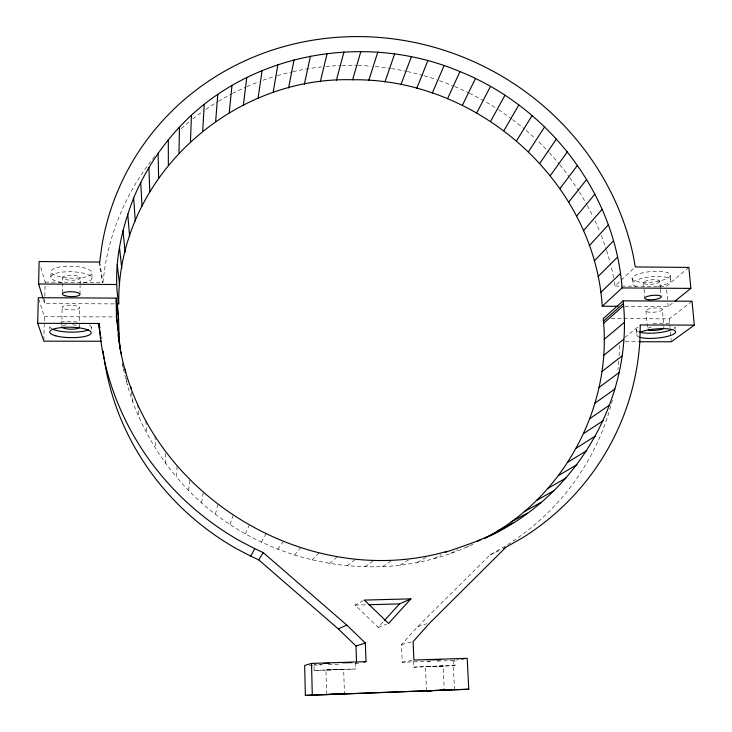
<?xml version="1.0" encoding="UTF-8"?>
<svg xmlns="http://www.w3.org/2000/svg" width="732" height="732" viewBox="0 0 732 732"><rect width="100%" height="100%" fill="white"/><g stroke="black" fill="none" stroke-linecap="round" stroke-linejoin="round"><path stroke-width="0.55" stroke-dasharray="3.66 2.75" d="M91.253 329.455L91.28 327.241M91.948 278.169L92.022 272.725M79.44 327.067L79.751 307.696M79.962 294.337L80.099 285.581M80.108 284.483L80.218 277.922M61.799 325.667L62.138 307.403M62.412 292.91L62.705 277.556M49.794 328.869L49.84 326.637M50.883 277.309L50.993 271.837M43.865 340.06L44.378 316.691L38.631 298.757M114.183 303.89L44.67 303.56L45.146 282.076L40.397 265.853M472.936 544.187C373.832 592.078 246.483 561.27 176.668 477.191L177.034 465.854M619.126 355.642L619.482 344.937M188.682 490.358L189.652 479.661M45.146 282.076L102.901 282.479L105.097 265.99A260.775 248.496 26.5 0 1 155.193 155.834M201.639 502.674L203.249 492.59M215.464 514.084L217.761 504.549M230.077 524.505L233.105 515.493M245.403 533.884L249.191 525.338M261.351 542.174L265.926 534.04M277.831 549.32L283.22 541.543M294.456 555.185L300.669 547.701M430.48 661.316L402.234 662.25L401.529 644.627L417.752 626.61L490.083 554.838L505.821 545.816A261.47 249.887 27.3 0 0 612.327 400.258M363.429 600.588L355.102 605.099L378.179 627.351L383.513 621.486M312.006 560.044L319.088 552.806M614.276 281.93L614.999 286.047L634.488 267.702M329.519 563.567L337.452 556.512M688.867 267.418L666.367 286.404L614.999 286.047M624.771 337.534L640.308 324.971M624.982 306.333L668.17 306.543L672.534 303.048M347.169 565.836L355.972 558.909M623.719 318.685L669.277 318.841L692.051 301.218M364.875 566.852L374.537 559.989M382.534 566.614L393.047 559.751M400.047 565.131L410.451 558.781M417.313 562.414L428.549 555.917M434.25 558.479L441.231 554.6M450.766 553.374L457.628 549.65M466.769 547.124L468.7 546.09M490.083 554.838L501.786 549.339M378.179 627.351L386.514 624.222M417.752 626.61L427.003 623.655M401.529 644.627L413.123 641.571M358.662 663.284L352.055 663.906M413.333 661.106L413.589 667.127L455.011 665.571L454.718 659.55M426.509 690.898L425.457 666.678L434.259 666.166L443.125 666.019L444.251 690.249M443.125 666.019L425.457 666.678M402.234 662.25L413.891 660.063M455.011 665.571L413.589 667.127M437.26 661.097L453.081 660.575L458.507 659.706M314.001 670.384L355.587 668.984L314.165 670.494L313.845 664.281M326.618 694.494L325.96 669.981L335.86 669.46L343.692 669.387L344.424 693.854M343.692 669.387L326.014 670.027M309.188 665.315L312.573 665.205M313.699 665.168L321.595 664.903M328.366 664.683L340.773 664.272M355.102 605.099L366.494 604.797M625.21 341.725L638.716 341.743M44.378 316.691L115.199 316.938M611.193 318.64L622.575 318.685M122.317 362.605C129.628 404.796 149.118 444.516 176.668 477.191M43.325 299.205L44.67 303.56M101.51 336.784L101.922 339.007M613.544 277.812L612.995 274.729A260.775 248.496 26.5 0 0 610.378 263.639M99.708 262.083L102.901 282.479M99.094 262.074L102.315 282.47M122.811 364.939L123.26 368.242M126.444 378.252L127.322 384.986M131.467 391.885L132.62 401.493M137.762 404.576L139.135 417.661M670.375 275.607A19.252 5.298 -5.4 0 1 640.308 282.177A19.252 5.298 -5.4 0 1 643.117 272.743A19.252 5.298 -5.4 0 1 670.375 275.607L670.841 280.749M675.243 329.199L675.05 327.103A19.435 4.676 -5 0 1 673.952 328.394M666.669 289.762L667.767 302.069M667.868 303.185L668.17 306.543M669.277 318.841L670.064 327.579M670.457 331.944L671.244 340.682M659.834 281.5A8.217 2.233 -5.4 0 1 647.051 284.291A8.217 2.233 -5.4 0 1 648.14 280.329A8.217 2.233 -5.4 0 1 659.834 281.5L660.429 288.133M660.52 289.232L661.216 296.972M662.332 309.572A8.262 2.086 -5.2 0 1 649.467 312.225A8.262 2.086 -5.2 0 1 650.583 308.501A8.262 2.086 -5.2 0 1 662.332 309.572L663.759 325.676M643.51 282.607L643.986 288.124M644.078 289.232L644.837 298.061M645.917 310.652L647.481 328.878M632.128 278.215L632.558 283.348M636.428 329.592L636.867 334.817M145.824 421.092L146.83 433.408M155.019 435.924L155.687 448.634M453.081 660.575L454.499 690.02M355.386 662.908L355.587 668.984M165.496 453.428L165.642 463.255M618.814 360.995A261.47 249.887 27.3 0 1 617.964 369.559M181.234 128.612A260.775 248.496 26.5 0 1 189.423 121.622M192.772 118.941A260.775 248.496 26.5 0 1 203.99 110.614M205.756 109.397A260.775 248.496 26.5 0 1 217.495 101.84M218.42 101.281A260.775 248.496 26.5 0 1 231.541 93.961M232.492 93.467A260.775 248.496 26.5 0 1 246.071 87.007M247.05 86.577A260.775 248.496 26.5 0 1 258.991 81.746M263.035 80.273A260.775 248.496 26.5 0 1 276.312 75.954M277.346 75.652A260.775 248.496 26.5 0 1 291.903 71.882M292.956 71.644A260.775 248.496 26.5 0 1 321.595 66.905M325.877 66.475A260.775 248.496 26.5 0 1 340.92 65.523M342 65.487A260.775 248.496 26.5 0 1 357.079 65.459M358.158 65.487A260.775 248.496 26.5 0 1 371.078 66.191M375.379 66.566A260.775 248.496 26.5 0 1 390.357 68.415M391.428 68.579A260.775 248.496 26.5 0 1 406.287 71.333M407.34 71.553A260.775 248.496 26.5 0 1 423.05 75.478M424.084 75.771A260.775 248.496 26.5 0 1 436.455 79.632M439.52 80.685A260.775 248.496 26.5 0 1 452.641 85.671M454.636 86.504A260.775 248.496 26.5 0 1 468.407 92.726M469.377 93.202A260.775 248.496 26.5 0 1 497.54 109.15M498.446 109.745A260.775 248.496 26.5 0 1 511.723 118.987M512.583 119.627A260.775 248.496 26.5 0 1 524.414 128.997M526.061 130.388A260.775 248.496 26.5 0 1 534.918 138.266M538.816 141.962A260.775 248.496 26.5 0 1 548.616 151.954M549.348 152.741A260.775 248.496 26.5 0 1 559.248 164.078M559.925 164.91A260.775 248.496 26.5 0 1 569.112 176.815M569.743 177.684A260.775 248.496 26.5 0 1 578.756 191.006M579.332 191.921A260.775 248.496 26.5 0 1 586.725 204.475M587.274 205.482A260.775 248.496 26.5 0 1 593.03 216.645M594.988 220.771A260.775 248.496 26.5 0 1 599.554 231.23M601.247 235.466A260.775 248.496 26.5 0 1 606.224 249.429M606.572 250.509A260.775 248.496 26.5 0 1 610.085 262.541M638.844 336.995A19.453 4.612 -5 0 1 637.837 333.545M439.356 660.621A20.706 0.512 -2.1 0 1 437.269 660.712M430.883 660.95A20.706 0.512 -2.1 0 1 424.789 661.124M322.355 664.455A20.926 0.531 -2 0 1 314.019 664.409M61.644 282.589A20.551 5.902 1.7 0 1 55.092 273.631A20.551 5.902 1.7 0 1 86.294 273.978A20.551 5.902 1.7 0 1 83.045 282.827M636.273 286.45A19.27 5.243 -5.4 0 1 641.891 278.316A19.27 5.243 -5.4 0 1 669.085 278.224A19.27 5.243 -5.4 0 1 658.132 286.377M647.912 328.329A8.29 1.995 -5 0 1 654.161 326.499M663.174 326.865A8.29 1.995 -5 0 1 663.951 327.817M638.405 331.797A19.435 4.676 -5 0 1 638.752 327.442M653.063 323.855A19.435 4.676 -5 0 1 669.679 323.873M62.851 325.694A8.839 2.251 1.2 0 1 68.149 324.715M72.752 324.779A8.839 2.251 1.2 0 1 79.111 326.481M89.286 324.971A20.725 5.28 1.2 0 1 89.405 329.418M52.96 329.308A20.725 5.28 1.2 0 1 50.38 325.273M60.71 322.034A20.725 5.28 1.2 0 1 77.748 322.053M57.087 276.055A20.523 5.975 1.7 0 0 91.354 274.244A20.523 5.975 1.7 0 0 66.063 266.292A20.523 5.975 1.7 0 0 57.087 276.055M65.349 279.368A8.766 2.516 1.6 0 0 79.953 278.563A8.766 2.516 1.6 0 0 69.073 275.232A8.766 2.516 1.6 0 0 65.349 279.368M64.8 309.087A8.811 2.352 1.4 0 0 79.477 308.3A8.811 2.352 1.4 0 0 68.543 305.217A8.811 2.352 1.4 0 0 64.8 309.087"/><path stroke-width="1.1" d="M120.149 349.173L116.434 316.334L116.178 298.116L38.293 297.704L37.698 323.297L43.838 341.176L101.602 341.231M120.231 349.072C117.916 332.127 119.81 314.934 116.178 298.116M178.992 152.933L179.441 127.167C249.31 51.981 366.595 31.924 459.961 71.608C547.975 106.954 614.926 192.571 622.072 287.932L602.253 306.223C594.265 180.749 477.054 78.123 352.595 79.761C229.757 76.201 117.019 179.157 118.74 303.908L116.461 303.899M42.987 298.116L38.604 283.979L39.125 261.534L99.708 262.083L102.023 244.872A273.063 259.091 26.6 0 1 362.715 36.637A273.063 259.091 26.6 0 1 633.162 255.139L635.303 266.933L688.867 267.418L690.843 288.399L675.151 300.962M503.735 548.414L522.126 538.066A273.832 260.61 27.4 0 0 639.814 341.716L640.308 324.971L694.302 325.118L692.051 301.218L623.133 300.852L603.214 318.612C612.446 407.202 563.329 497.888 484.154 538.651M485.984 537.755C575.489 497.577 634.086 398.803 623.133 300.852M190.457 141.55L191.445 115.345M118.74 303.908C112.563 268.141 120.743 231.376 133.663 197.96C144.533 171.855 160.107 147.791 179.441 127.167M202.7 131.037L204.246 104.429M215.647 121.42L217.788 94.455M229.226 112.737L231.989 85.461M243.39 105.024L246.785 77.482M258.048 98.308L262.102 70.537M273.137 92.598L277.867 64.654M288.591 87.931L294.017 59.85M304.329 84.308L310.46 56.126M320.296 81.737L327.122 53.509M336.4 80.218L343.948 51.981M352.595 79.761L360.849 51.56M368.791 80.364L377.767 52.237M384.922 82.002L394.612 54.003M400.935 84.683L411.32 56.831M416.746 88.38L427.827 60.729M432.292 93.083L444.059 65.66M447.517 98.756L459.961 71.608M462.34 105.39L475.443 78.544M476.724 112.938L490.467 86.44M104.475 360.922A261.47 249.887 27.3 0 0 236.829 548.918L250.71 556.137L254.773 548.661L263.218 552.605L346.776 625.073L365.369 643.035L365.991 661.637L363.896 662.103M490.586 121.384L504.952 95.261M503.881 130.689L518.842 104.969M356.539 662.643L356.008 646.036L338.303 628.934L258.753 559.889L263.218 552.605M516.554 140.809L532.091 115.528M528.541 151.707L544.626 126.892M539.795 163.337L556.402 139.025M550.272 175.653L567.364 151.863M559.907 188.609L577.466 165.359M568.682 202.142L586.661 179.468M576.532 216.205L594.906 194.126M583.431 230.745L602.152 209.27M410.927 598.858L388.591 623.435L364.353 600.084L410.927 598.858L399.516 603.909L368.763 604.733M384.273 620.654L399.516 603.909M589.333 245.696L608.365 224.843M594.219 260.985L613.517 240.782M598.053 276.568L617.579 257.024M505.684 547.499L430.087 622.676L413.123 641.571L413.891 660.063L467.199 658.315L468.764 689.224L305.363 695.4L304.668 665.461L311.521 663.421L365.991 661.637M600.807 292.361L620.516 273.484M603.415 321.174L623.344 303.515M603.635 323.27L623.582 305.692M604.184 339.373L624.213 322.492M603.598 355.487L623.673 339.291M601.878 371.536L621.944 356.036M599.023 387.438L619.016 372.625M694.302 325.118L671.336 341.771L639.841 341.743M595.024 403.131L614.898 388.994M589.891 418.521L609.6 405.052M583.651 433.536L603.141 420.726M576.304 448.103L595.519 435.943M567.886 462.157L586.771 450.61M558.424 475.599L576.926 464.655M547.957 488.381L566.019 478.005M536.519 500.413L554.097 490.577M445.221 552.376C462.807 546.228 480.851 540.673 497.367 531.716M524.167 511.631L541.213 502.298M510.954 521.971L527.424 513.105M477.383 541.46L481.244 539.402M496.937 531.368L512.784 522.932M338.303 628.934L346.776 625.073M356.008 646.036L365.369 643.035M447.215 551.269C301.081 593.533 135.246 486.13 118.062 334.067M461.773 659.184L463.942 658.837M305.363 695.4L468.764 689.224M433.051 690.624L426.509 690.898L430.983 690.761M435.357 690.541L444.251 690.249L439.822 690.377M334.506 694.247L326.664 694.503L344.424 693.854L338.843 694.018M37.698 323.297L99.067 323.471L99.881 327.909M602.253 306.223L618.165 306.305M38.604 283.979L116.306 284.501M622.072 287.932L690.843 288.399M258.753 559.889L250.71 556.137M254.773 548.661L240.197 541.085A273.832 260.61 27.4 0 1 100.211 336.262L99.067 323.471M98.308 323.462L100.568 335.677M121.009 351.744L121.457 355.047M116.434 316.334L118.877 334.368M116.15 300.934L118.602 319.637M125.264 369.276L125.712 372.643M130.818 386.551L131.074 388.683M117.239 264.755L119.627 285.004M119.499 247.508L121.768 268.479M123.003 230.58L125.117 252.247M103.221 351.241L103.422 353.465A261.47 249.887 27.3 0 0 104.154 358.79M127.743 214.037L129.628 236.39M133.663 197.96L135.274 220.972M140.727 182.442L142.017 206.067M148.898 167.527L149.813 191.747M311.521 663.421L312.29 694.869M158.112 153.308L158.606 178.086M168.314 139.839L168.351 165.13M640.07 332.273A19.453 4.612 -5 0 1 669.176 329.016A19.453 4.612 -5 0 1 668.581 336.07A19.453 4.612 -5 0 1 639.649 337.278M431.761 659.889A20.706 0.512 -2.1 0 1 441.469 659.559M323.297 663.549A20.926 0.531 -2 0 1 329.373 663.265M342.448 662.817A20.926 0.531 -2 0 1 351.177 662.67M663.503 328.366A8.29 1.995 -5 0 1 656.183 330.297A8.29 1.995 -5 0 1 648.296 329.83M671.628 329.665A19.435 4.676 -5 0 1 639.21 332.081M79.175 327.643A8.839 2.251 1.2 0 1 69.632 329.144A8.839 2.251 1.2 0 1 61.772 326.811M88.599 329.812A20.725 5.28 1.2 0 1 52.96 329.308M65.047 295.746A8.784 2.425 1.5 0 0 79.687 294.959A8.784 2.425 1.5 0 0 68.781 291.757A8.784 2.425 1.5 0 0 65.047 295.746M55.897 335.869A20.752 5.206 1.1 0 0 90.539 334.112A20.752 5.206 1.1 0 0 64.947 327.305A20.752 5.206 1.1 0 0 55.897 335.869M648.378 299.69A8.244 2.15 -5.3 0 0 661.216 296.972A8.244 2.15 -5.3 0 0 649.494 295.856A8.244 2.15 -5.3 0 0 648.378 299.69"/></g></svg>
